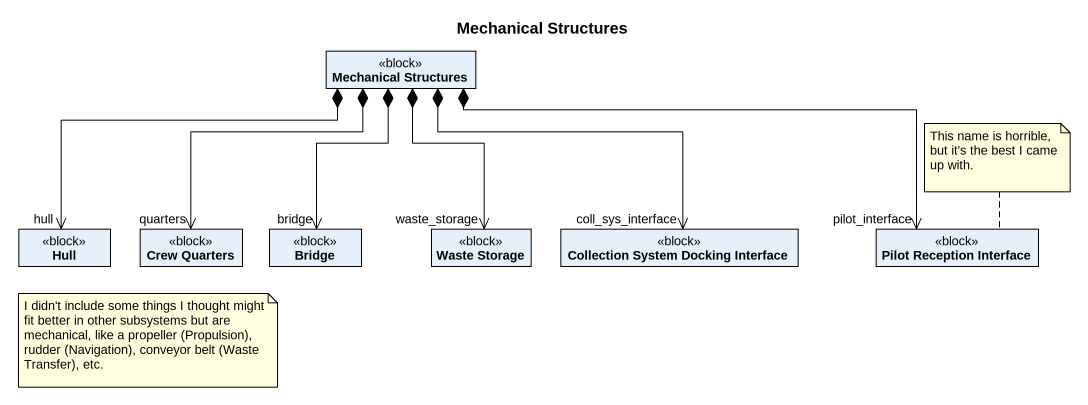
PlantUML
@startuml
title Mechanical Structures
hide circle
hide empty members
class "Mechanical Structures" as Mechanical_Structures <<block>>
class Hull <<block>>
class "Crew Quarters" as Crew_Quarters <<block>>
class Bridge <<block>>
class "Waste Storage" as Waste_Storage <<block>>
class "Collection System Docking Interface" as Collection_System_Docking <<block>>
class "Pilot Reception Interface" as Pilot_Reception_Interface <<block>>
Mechanical_Structures *-left-> "hull" Hull
Mechanical_Structures *--> "quarters" Crew_Quarters
Mechanical_Structures *--> "bridge" Bridge
Mechanical_Structures *--> "waste_storage" Waste_Storage
Mechanical_Structures *--> "coll_sys_interface" Collection_System_Docking
Mechanical_Structures *-right-> "pilot_interface" Pilot_Reception_Interface
note top of Pilot_Reception_Interface : This name is horrible, but it's the best I came up with.
note as N2
  I didn't include some things I thought might fit better in other subsystems but are mechanical, like a propeller (Propulsion), rudder (Navigation), conveyor belt (Waste Transfer), etc.
end note
@enduml
